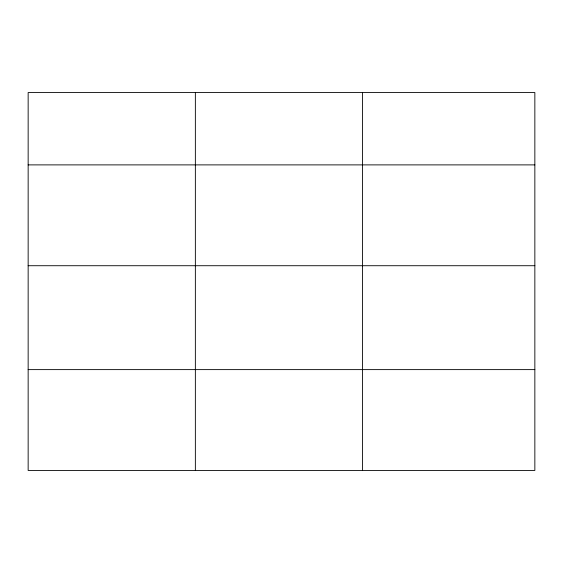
<?xml version="1.0" encoding="UTF-8"?>
<svg xmlns="http://www.w3.org/2000/svg" width="563" height="563" viewBox="0 0 563 563"><rect width="100%" height="100%" fill="white"/><g stroke="black" fill="none" stroke-linecap="round" stroke-linejoin="round"><path stroke-width="0.84" d="M534.85 265.722L534.85 92.55L28.15 92.55L28.15 470.45L534.85 470.45L534.85 265.722L28.15 265.722M28.15 164.889L534.85 164.889M28.15 369.617L534.85 369.617M362.572 92.55L362.572 470.45M195.361 92.55L195.361 470.45"/></g></svg>
